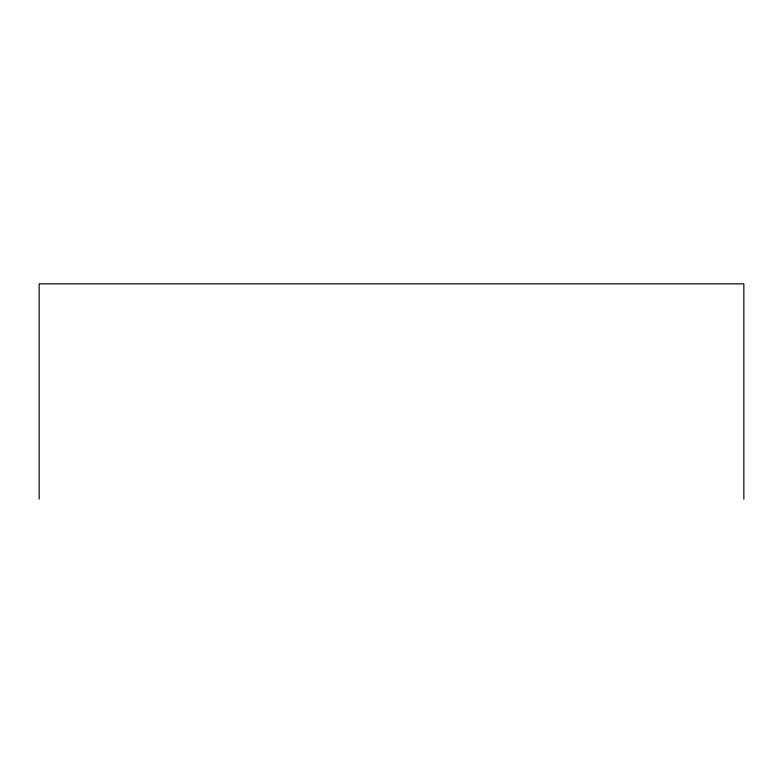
<?xml version="1.0" encoding="UTF-8"?>
<svg xmlns="http://www.w3.org/2000/svg" width="783" height="783" viewBox="0 0 783 783"><rect width="100%" height="100%" fill="white"/><g stroke="black" fill="none" stroke-linecap="round" stroke-linejoin="round"><path stroke-width="1.17" d="M743.85 499.153L743.85 283.847L39.15 283.847L39.15 499.153"/></g></svg>
